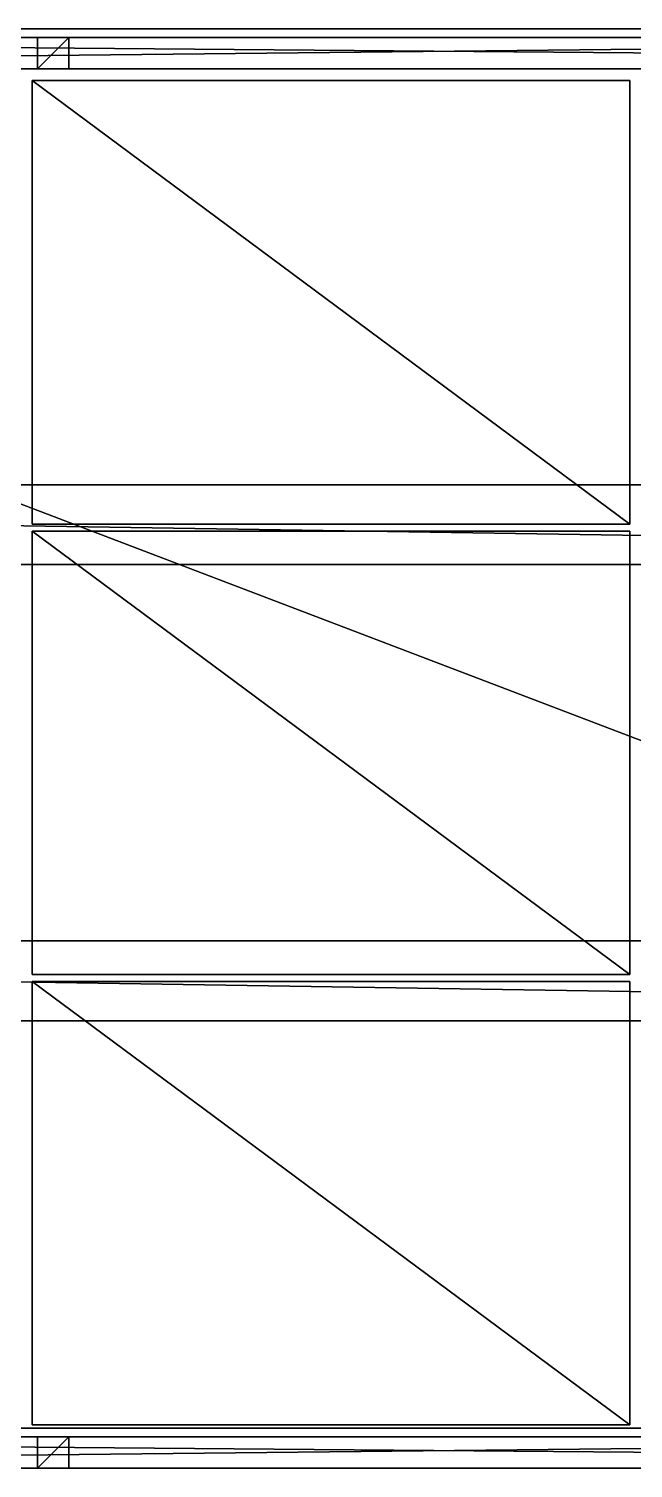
# Model space of a CAD drawing. Header units: millimetres. Extents: x -2500 to 6540, y -1255 to 1270.
# Drawn here: x 2120 to 3180, y -1255 to 1270 of the extents above; entities that cross this region are included whole.
import ezdxf

# ---------------------------------------------------------------- set-up
doc = ezdxf.new("R2010")
doc.units = ezdxf.units.MM

msp = doc.modelspace()

# ---------------------------------------------------------------- linework, layer by layer
at = {"layer": 'CAD_75LAB'}
for points in [[(6540, 1270, 1190), (6540, 1270, 1120), (-40, 1270, 1120)], [(6540, 1270, 1190), (-40, 1270, 1120), (-40, 1270, 1190)], [(6540, 1270, 1120), (-40, 1200, 1120), (-40, 1270, 1120)], [(6540, 1270, 1120), (6540, 1200, 1120), (-40, 1200, 1120)], [(6540, 1270, 1190), (-40, 1270, 1190), (-40, 1200, 1190)], [(6540, 1270, 1190), (-40, 1200, 1190), (6540, 1200, 1190)], [(6540, 1255, 1030), (-40, 1255, 1030), (-40, 1255, 1120)], [(6540, 1255, 1120), (6540, 1255, 1030), (-40, 1255, 1120)], [(6540, -1255, 1030), (-40, -1255, 1030), (-40, 1255, 1030)], [(6540, 1255, 1030), (6540, -1255, 1030), (-40, 1255, 1030)], [(6540, -1255, 1120), (-40, 1255, 1120), (-40, -1255, 1120)], [(6540, 1255, 1120), (-40, 1255, 1120), (6540, -1255, 1120)], [(6540, 1255, 3560), (-40, 1255, 3560), (-40, 1255, 3615)], [(6540, 1255, 3615), (6540, 1255, 3560), (-40, 1255, 3615)], [(6540, 1200, 3560), (-40, 1200, 3560), (-40, 1255, 3560)], [(6540, 1255, 3560), (6540, 1200, 3560), (-40, 1255, 3560)], [(6540, 1200, 3615), (-40, 1255, 3615), (-40, 1200, 3615)], [(6540, 1255, 3615), (-40, 1255, 3615), (6540, 1200, 3615)], [(2135, 1200, 3560), (2135, 1255, 1120), (2135, 1200, 1120)], [(2135, 1200, 3560), (2135, 1255, 3560), (2135, 1255, 1120)], [(2190, 1255, 3560), (2190, 1255, 1120), (2135, 1255, 1120)], [(2190, 1255, 3560), (2135, 1255, 1120), (2135, 1255, 3560)], [(2190, 1255, 1120), (2135, 1200, 1120), (2135, 1255, 1120)], [(2190, 1255, 1120), (2190, 1200, 1120), (2135, 1200, 1120)], [(2190, 1255, 3560), (2135, 1255, 3560), (2135, 1200, 3560)], [(2190, 1255, 3560), (2135, 1200, 3560), (2190, 1200, 3560)], [(2190, 1200, 3560), (2190, 1200, 1120), (2190, 1255, 1120)], [(2190, 1200, 3560), (2190, 1255, 1120), (2190, 1255, 3560)], [(6540, 1200, 3560), (-40, 1200, 3615), (-40, 1200, 3560)], [(6540, 1200, 3615), (-40, 1200, 3615), (6540, 1200, 3560)], [(6540, 1200, 1190), (-40, 1200, 1120), (6540, 1200, 1120)], [(6540, 1200, 1190), (-40, 1200, 1190), (-40, 1200, 1120)], [(2190, 1200, 3560), (2135, 1200, 1120), (2190, 1200, 1120)], [(2190, 1200, 3560), (2135, 1200, 3560), (2135, 1200, 1120)], [(2126, 401, 1787), (2126, 1179, 1123), (2126, 401, 1123)], [(2126, 401, 1787), (2126, 1179, 1787), (2126, 1179, 1123)], [(3174, 1179, 1123), (2126, 1179, 1123), (2126, 1179, 1787)], [(3174, 1179, 1787), (3174, 1179, 1123), (2126, 1179, 1787)], [(3174, 401, 1123), (2126, 401, 1123), (2126, 1179, 1123)], [(3174, 1179, 1123), (3174, 401, 1123), (2126, 1179, 1123)], [(3174, 401, 1787), (2126, 1179, 1787), (2126, 401, 1787)], [(3174, 1179, 1787), (2126, 1179, 1787), (3174, 401, 1787)], [(2126, 401, 2457), (2126, 1179, 1793), (2126, 401, 1793)], [(2126, 401, 2457), (2126, 1179, 2457), (2126, 1179, 1793)], [(3174, 1179, 1793), (2126, 1179, 1793), (2126, 1179, 2457)], [(3174, 1179, 2457), (3174, 1179, 1793), (2126, 1179, 2457)], [(3174, 401, 1793), (2126, 401, 1793), (2126, 1179, 1793)], [(3174, 1179, 1793), (3174, 401, 1793), (2126, 1179, 1793)], [(3174, 401, 2457), (2126, 1179, 2457), (2126, 401, 2457)], [(3174, 1179, 2457), (2126, 1179, 2457), (3174, 401, 2457)], [(2126, 401, 3127), (2126, 1179, 2463), (2126, 401, 2463)], [(2126, 401, 3127), (2126, 1179, 3127), (2126, 1179, 2463)], [(3174, 1179, 2463), (2126, 1179, 2463), (2126, 1179, 3127)], [(3174, 1179, 3127), (3174, 1179, 2463), (2126, 1179, 3127)], [(3174, 401, 2463), (2126, 401, 2463), (2126, 1179, 2463)], [(3174, 1179, 2463), (3174, 401, 2463), (2126, 1179, 2463)], [(3174, 401, 3127), (2126, 1179, 3127), (2126, 401, 3127)], [(3174, 1179, 3127), (2126, 1179, 3127), (3174, 401, 3127)], [(3174, 401, 1787), (3174, 401, 1123), (3174, 1179, 1123)], [(3174, 401, 1787), (3174, 1179, 1123), (3174, 1179, 1787)], [(3174, 401, 2457), (3174, 401, 1793), (3174, 1179, 1793)], [(3174, 401, 2457), (3174, 1179, 1793), (3174, 1179, 2457)], [(3174, 401, 3127), (3174, 401, 2463), (3174, 1179, 2463)], [(3174, 401, 3127), (3174, 1179, 2463), (3174, 1179, 3127)], [(6460, 470, 1030), (6460, 470, 780), (-2500, 470, 780)], [(6460, 470, 1030), (-2500, 470, 780), (-2500, 470, 1030)], [(6460, 330, 780), (-2500, 330, 780), (-2500, 470, 780)], [(6460, 470, 780), (6460, 330, 780), (-2500, 470, 780)], [(6460, 330, 1030), (-2500, 470, 1030), (-2500, 330, 1030)], [(6460, 470, 1030), (-2500, 470, 1030), (6460, 330, 1030)], [(3174, 401, 1123), (2126, 401, 1787), (2126, 401, 1123)], [(3174, 401, 1787), (2126, 401, 1787), (3174, 401, 1123)], [(3174, 401, 1793), (2126, 401, 2457), (2126, 401, 1793)], [(3174, 401, 2457), (2126, 401, 2457), (3174, 401, 1793)], [(3174, 401, 2463), (2126, 401, 3127), (2126, 401, 2463)], [(3174, 401, 3127), (2126, 401, 3127), (3174, 401, 2463)], [(2126, -389, 1787), (2126, 389, 1123), (2126, -389, 1123)], [(2126, -389, 1787), (2126, 389, 1787), (2126, 389, 1123)], [(3174, 389, 1123), (2126, 389, 1123), (2126, 389, 1787)], [(3174, 389, 1787), (3174, 389, 1123), (2126, 389, 1787)], [(3174, -389, 1123), (2126, -389, 1123), (2126, 389, 1123)], [(3174, 389, 1123), (3174, -389, 1123), (2126, 389, 1123)], [(3174, -389, 1787), (2126, 389, 1787), (2126, -389, 1787)], [(3174, 389, 1787), (2126, 389, 1787), (3174, -389, 1787)], [(2126, -389, 2457), (2126, 389, 1793), (2126, -389, 1793)], [(2126, -389, 2457), (2126, 389, 2457), (2126, 389, 1793)], [(3174, 389, 1793), (2126, 389, 1793), (2126, 389, 2457)], [(3174, 389, 2457), (3174, 389, 1793), (2126, 389, 2457)], [(3174, -389, 1793), (2126, -389, 1793), (2126, 389, 1793)], [(3174, 389, 1793), (3174, -389, 1793), (2126, 389, 1793)], [(3174, -389, 2457), (2126, 389, 2457), (2126, -389, 2457)], [(3174, 389, 2457), (2126, 389, 2457), (3174, -389, 2457)], [(2126, -389, 3127), (2126, 389, 2463), (2126, -389, 2463)], [(2126, -389, 3127), (2126, 389, 3127), (2126, 389, 2463)], [(3174, 389, 2463), (2126, 389, 2463), (2126, 389, 3127)], [(3174, 389, 3127), (3174, 389, 2463), (2126, 389, 3127)], [(3174, -389, 2463), (2126, -389, 2463), (2126, 389, 2463)], [(3174, 389, 2463), (3174, -389, 2463), (2126, 389, 2463)], [(3174, -389, 3127), (2126, 389, 3127), (2126, -389, 3127)], [(3174, 389, 3127), (2126, 389, 3127), (3174, -389, 3127)], [(3174, -389, 1787), (3174, -389, 1123), (3174, 389, 1123)], [(3174, -389, 1787), (3174, 389, 1123), (3174, 389, 1787)], [(3174, -389, 2457), (3174, -389, 1793), (3174, 389, 1793)], [(3174, -389, 2457), (3174, 389, 1793), (3174, 389, 2457)], [(3174, -389, 3127), (3174, -389, 2463), (3174, 389, 2463)], [(3174, -389, 3127), (3174, 389, 2463), (3174, 389, 3127)], [(6460, 330, 1030), (-2500, 330, 780), (6460, 330, 780)], [(6460, 330, 1030), (-2500, 330, 1030), (-2500, 330, 780)], [(6460, -330, 1030), (6460, -330, 780), (-2500, -330, 780)], [(6460, -330, 1030), (-2500, -330, 780), (-2500, -330, 1030)], [(6460, -470, 780), (-2500, -470, 780), (-2500, -330, 780)], [(6460, -330, 780), (6460, -470, 780), (-2500, -330, 780)], [(6460, -470, 1030), (-2500, -330, 1030), (-2500, -470, 1030)], [(6460, -330, 1030), (-2500, -330, 1030), (6460, -470, 1030)], [(3174, -389, 1123), (2126, -389, 1787), (2126, -389, 1123)], [(3174, -389, 1787), (2126, -389, 1787), (3174, -389, 1123)], [(3174, -389, 1793), (2126, -389, 2457), (2126, -389, 1793)], [(3174, -389, 2457), (2126, -389, 2457), (3174, -389, 1793)], [(3174, -389, 2463), (2126, -389, 3127), (2126, -389, 2463)], [(3174, -389, 3127), (2126, -389, 3127), (3174, -389, 2463)], [(2126, -1179, 1787), (2126, -401, 1123), (2126, -1179, 1123)], [(2126, -1179, 1787), (2126, -401, 1787), (2126, -401, 1123)], [(3174, -401, 1123), (2126, -401, 1123), (2126, -401, 1787)], [(3174, -401, 1787), (3174, -401, 1123), (2126, -401, 1787)], [(3174, -1179, 1123), (2126, -1179, 1123), (2126, -401, 1123)], [(3174, -401, 1123), (3174, -1179, 1123), (2126, -401, 1123)], [(3174, -1179, 1787), (2126, -401, 1787), (2126, -1179, 1787)], [(3174, -401, 1787), (2126, -401, 1787), (3174, -1179, 1787)], [(2126, -1179, 2457), (2126, -401, 1793), (2126, -1179, 1793)], [(2126, -1179, 2457), (2126, -401, 2457), (2126, -401, 1793)], [(3174, -401, 1793), (2126, -401, 1793), (2126, -401, 2457)], [(3174, -401, 2457), (3174, -401, 1793), (2126, -401, 2457)], [(3174, -1179, 1793), (2126, -1179, 1793), (2126, -401, 1793)], [(3174, -401, 1793), (3174, -1179, 1793), (2126, -401, 1793)], [(3174, -1179, 2457), (2126, -401, 2457), (2126, -1179, 2457)], [(3174, -401, 2457), (2126, -401, 2457), (3174, -1179, 2457)], [(2126, -1179, 3127), (2126, -401, 2463), (2126, -1179, 2463)], [(2126, -1179, 3127), (2126, -401, 3127), (2126, -401, 2463)], [(3174, -401, 2463), (2126, -401, 2463), (2126, -401, 3127)], [(3174, -401, 3127), (3174, -401, 2463), (2126, -401, 3127)], [(3174, -1179, 2463), (2126, -1179, 2463), (2126, -401, 2463)], [(3174, -401, 2463), (3174, -1179, 2463), (2126, -401, 2463)], [(3174, -1179, 3127), (2126, -401, 3127), (2126, -1179, 3127)], [(3174, -401, 3127), (2126, -401, 3127), (3174, -1179, 3127)], [(3174, -1179, 1787), (3174, -1179, 1123), (3174, -401, 1123)], [(3174, -1179, 1787), (3174, -401, 1123), (3174, -401, 1787)], [(3174, -1179, 2457), (3174, -1179, 1793), (3174, -401, 1793)], [(3174, -1179, 2457), (3174, -401, 1793), (3174, -401, 2457)], [(3174, -1179, 3127), (3174, -1179, 2463), (3174, -401, 2463)], [(3174, -1179, 3127), (3174, -401, 2463), (3174, -401, 3127)], [(6460, -470, 1030), (-2500, -470, 780), (6460, -470, 780)], [(6460, -470, 1030), (-2500, -470, 1030), (-2500, -470, 780)], [(6540, -1185, 1190), (6540, -1185, 1120), (-40, -1185, 1120)], [(6540, -1185, 1190), (-40, -1185, 1120), (-40, -1185, 1190)], [(6540, -1185, 1120), (-40, -1255, 1120), (-40, -1185, 1120)], [(6540, -1185, 1120), (6540, -1255, 1120), (-40, -1255, 1120)], [(6540, -1185, 1190), (-40, -1185, 1190), (-40, -1255, 1190)], [(6540, -1185, 1190), (-40, -1255, 1190), (6540, -1255, 1190)], [(3174, -1179, 1123), (2126, -1179, 1787), (2126, -1179, 1123)], [(3174, -1179, 1787), (2126, -1179, 1787), (3174, -1179, 1123)], [(3174, -1179, 1793), (2126, -1179, 2457), (2126, -1179, 1793)], [(3174, -1179, 2457), (2126, -1179, 2457), (3174, -1179, 1793)], [(3174, -1179, 2463), (2126, -1179, 3127), (2126, -1179, 2463)], [(3174, -1179, 3127), (2126, -1179, 3127), (3174, -1179, 2463)], [(6540, -1200, 3560), (-40, -1200, 3560), (-40, -1200, 3615)], [(6540, -1200, 3615), (6540, -1200, 3560), (-40, -1200, 3615)], [(6540, -1255, 3560), (-40, -1255, 3560), (-40, -1200, 3560)], [(6540, -1200, 3560), (6540, -1255, 3560), (-40, -1200, 3560)], [(6540, -1255, 3615), (-40, -1200, 3615), (-40, -1255, 3615)], [(6540, -1200, 3615), (-40, -1200, 3615), (6540, -1255, 3615)], [(2135, -1255, 3560), (2135, -1200, 1120), (2135, -1255, 1120)], [(2135, -1255, 3560), (2135, -1200, 3560), (2135, -1200, 1120)], [(2190, -1200, 3560), (2190, -1200, 1120), (2135, -1200, 1120)], [(2190, -1200, 3560), (2135, -1200, 1120), (2135, -1200, 3560)], [(2190, -1200, 1120), (2135, -1255, 1120), (2135, -1200, 1120)], [(2190, -1200, 1120), (2190, -1255, 1120), (2135, -1255, 1120)], [(2190, -1200, 3560), (2135, -1200, 3560), (2135, -1255, 3560)], [(2190, -1200, 3560), (2135, -1255, 3560), (2190, -1255, 3560)], [(2190, -1255, 3560), (2190, -1255, 1120), (2190, -1200, 1120)], [(2190, -1255, 3560), (2190, -1200, 1120), (2190, -1200, 3560)], [(6540, -1255, 1030), (-40, -1255, 1120), (-40, -1255, 1030)], [(6540, -1255, 1120), (-40, -1255, 1120), (6540, -1255, 1030)], [(6540, -1255, 3560), (-40, -1255, 3615), (-40, -1255, 3560)], [(6540, -1255, 3615), (-40, -1255, 3615), (6540, -1255, 3560)], [(6540, -1255, 1190), (-40, -1255, 1120), (6540, -1255, 1120)], [(6540, -1255, 1190), (-40, -1255, 1190), (-40, -1255, 1120)], [(2190, -1255, 3560), (2135, -1255, 1120), (2190, -1255, 1120)], [(2190, -1255, 3560), (2135, -1255, 3560), (2135, -1255, 1120)]]:
    msp.add_3dface(points, dxfattribs=at)

doc.saveas('drawing.dxf')
